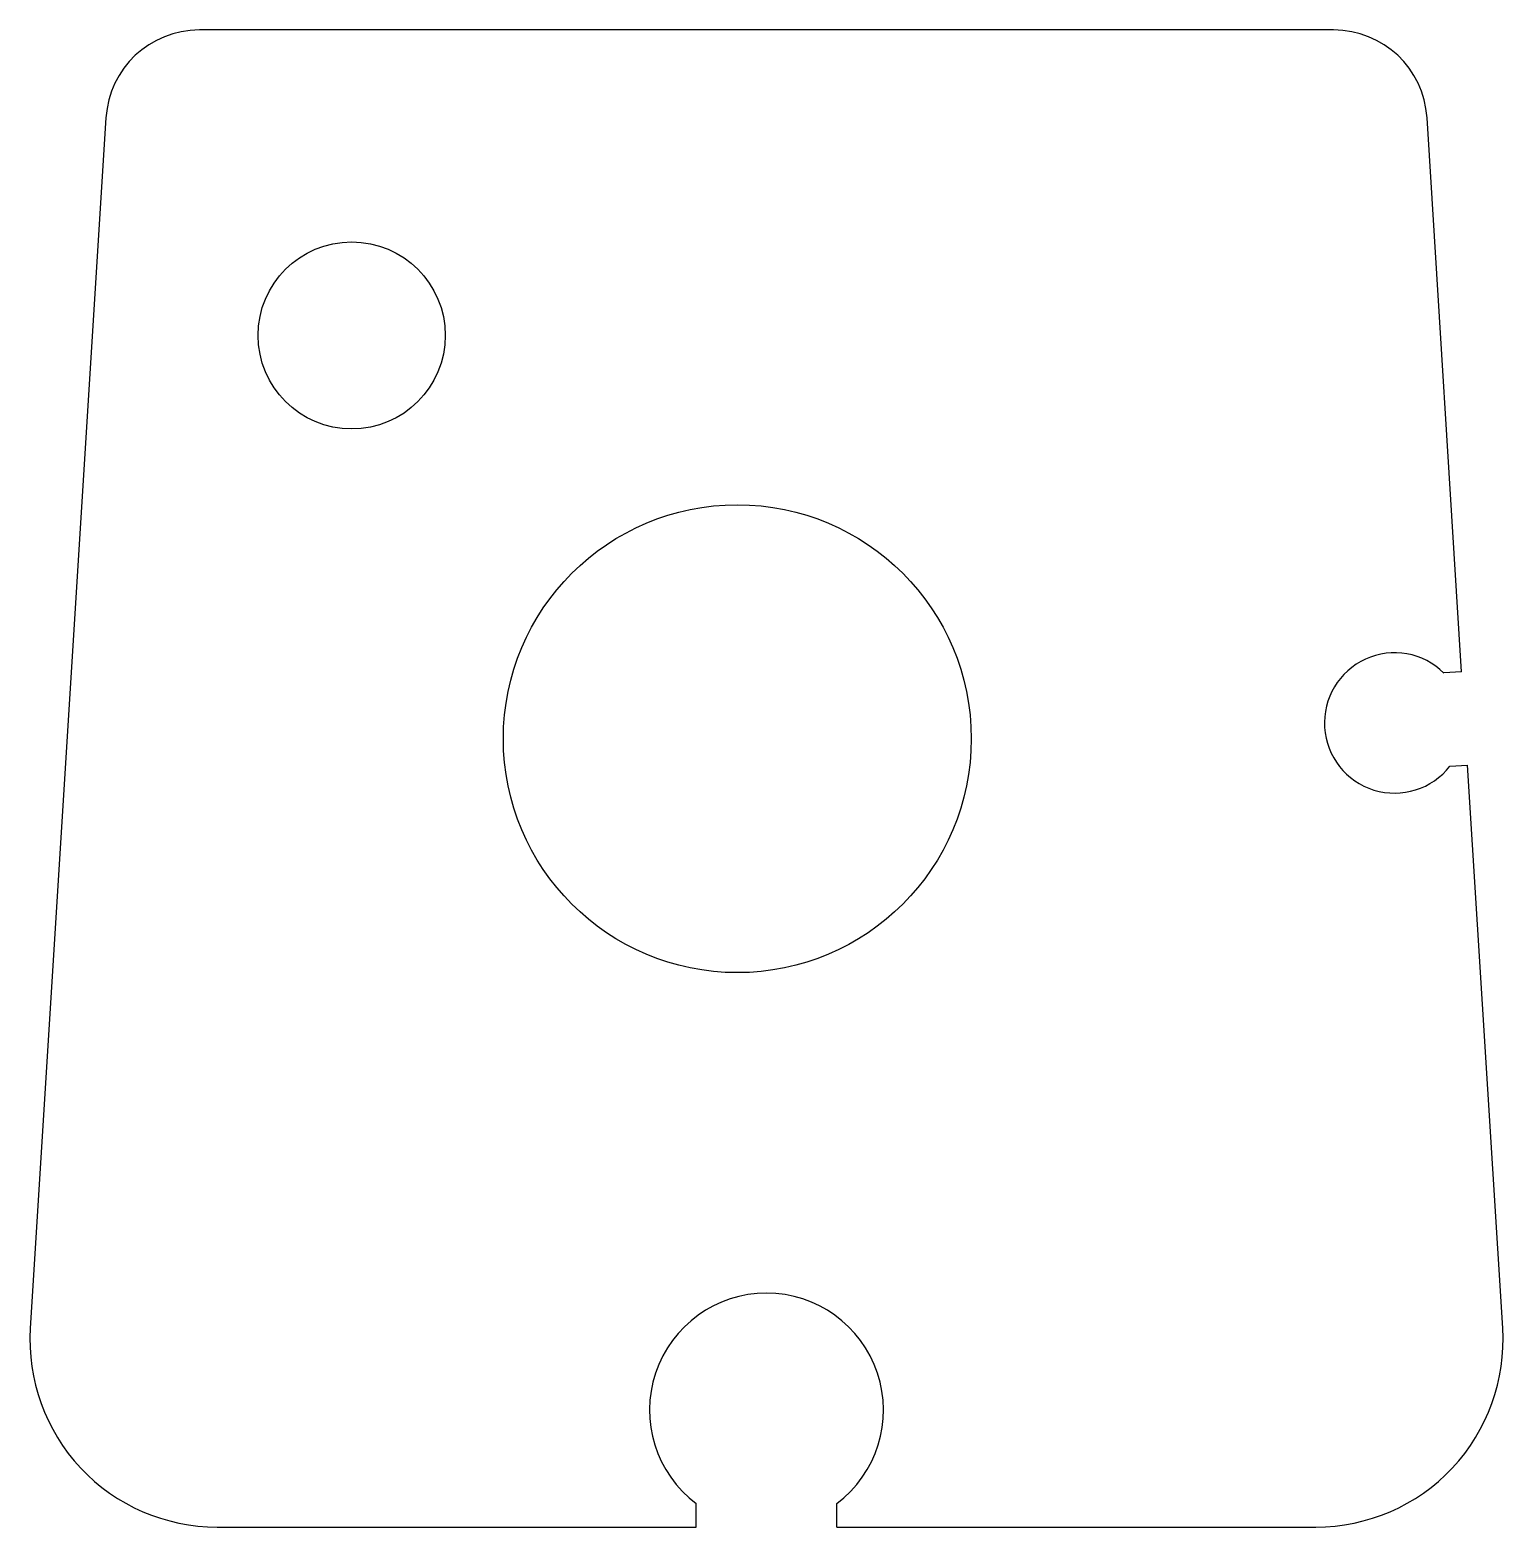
# Model space of a CAD drawing. Extents: x 0.03 to 3.97, y 0 to 4.
import ezdxf

# ---------------------------------------------------------------- set-up
doc = ezdxf.new("R2010")
doc.units = 0

msp = doc.modelspace()

# ---------------------------------------------------------------- linework, layer by layer
at = {"layer": 'A', "color": 5}
for p, q in [((3.5151, 4), (0.4849, 4)), ((0.2353, 3.7656), (0.0332, 0.5312)), ((3.8572, 2.2848), (3.7647, 3.7656)), ((3.8572, 2.2848), (3.8099, 2.2819)), ((3.8259, 2.0329), (3.8728, 2.0358)), ((3.9668, 0.5312), (3.8728, 2.0358)), ((1.8125, 0), (1.8125, 0.0625)), ((2.1875, 0), (2.1875, 0.0625)), ((0.5322, 0), (1.8125, 0)), ((2.1875, 0), (3.4678, 0))]:
    msp.add_line(p, q, dxfattribs=at)
for centre, radius in [((0.8918, 3.1838), 0.25), ((1.922, 2.1063), 0.625)]:
    msp.add_circle(centre, radius, dxfattribs=at)
for centre, radius, start, end in [((0.4849, 3.75), 0.25, 90, 176.4237), ((3.5151, 3.75), 0.25, 3.5763, 90), ((3.6782, 2.1484), 0.1875, 45.3866, 321.9707), ((2, 0.3125), 0.3125, 306.8699, 233.1301), ((0.5322, 0.5), 0.5, 176.4237, 270), ((3.4678, 0.5), 0.5, 270, 3.5763)]:
    msp.add_arc(centre, radius, start, end, dxfattribs=at)

doc.saveas('drawing.dxf')
